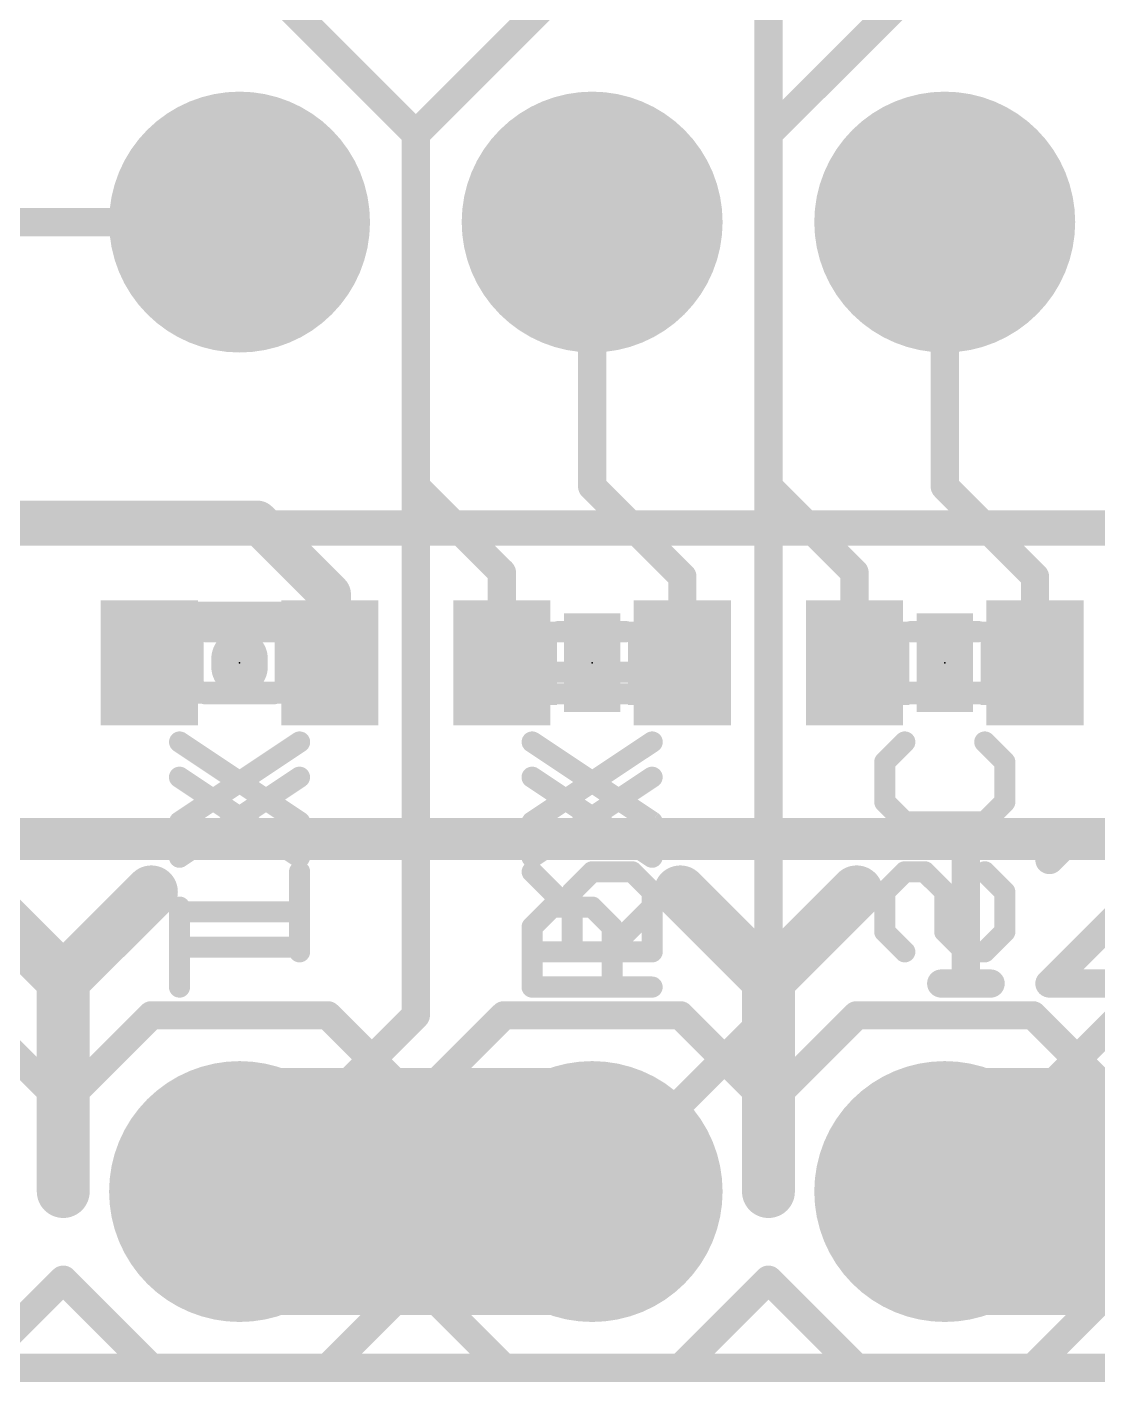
# Model space of a CAD drawing. Extents: x -36.1 to 36.1, y -36.8 to 19.2.
# Drawn here: x -7.88 to -0.17, y -19.15 to -9.39 of the extents above; entities that cross this region are included whole.
import ezdxf

# ---------------------------------------------------------------- set-up
doc = ezdxf.new("R2010")
doc.units = 0
for name, color, linetype in [('1', 12, 'CONTINUOUS'), ('16', 132, 'CONTINUOUS'), ('17', 110, 'CONTINUOUS'), ('20', 53, 'CONTINUOUS'), ('21', 41, 'CONTINUOUS'), ('22', 40, 'CONTINUOUS'), ('23', 53, 'CONTINUOUS'), ('51', 53, 'CONTINUOUS')]:
    doc.layers.add(name, color=color, linetype=linetype)

# ---------------------------------------------------------------- blocks, each defined once
blk = doc.blocks.new('RECT')
blk.add_solid([(-0.5, -0.5), (0.5, -0.5), (-0.5, 0.5), (0.5, 0.5)])
blk = doc.blocks.new('ROUNDP')
at = {"const_width": 0.5}
blk.add_lwpolyline([(0, -0.25, 1), (0, 0.25, 1), (0, -0.25)], format="xyb", dxfattribs=at)

msp = doc.modelspace()

# ---------------------------------------------------------------- linework, layer by layer
at = {"layer": '1'}
for points, const_width in [([(-2.54, -12.7), (-2.54, -8.72)], 0.2032), ([(-5.08, -10.16), (-6.35, -8.89)], 0.2032), ([(-5.08, -12.7), (-5.08, -10.16)], 0.2032), ([(-6.35, -10.795), (-8.255, -10.795)], 0.2032), ([(-3.81, -12.7), (-3.81, -10.795)], 0.2032), ([(-1.27, -12.7), (-1.27, -10.795)], 0.2032), ([(-4.46, -13.32), (-5.08, -12.7)], 0.2032), ([(-3.16, -13.35), (-3.81, -12.7)], 0.2032), ([(-1.92, -13.32), (-2.54, -12.7)], 0.2032), ([(-0.62, -13.35), (-1.27, -12.7)], 0.2032), ([(-6.223, -12.954), (-8.636, -12.954)], 0.3048), ([(-5.7, -13.477), (-6.223, -12.954)], 0.3048), ([(-4.46, -13.97), (-4.46, -13.32)], 0.2032), ([(-3.16, -13.97), (-3.16, -13.35)], 0.2032), ([(-1.92, -13.97), (-1.92, -13.32)], 0.2032), ([(-0.62, -13.97), (-0.62, -13.35)], 0.2032), ([(-5.7, -13.97), (-5.7, -13.477)], 0.3048), ([(11.43, -15.24), (-11.43, -15.24)], 0.3048), ([(17.78, -19.05), (-17.78, -19.05)], 0.2032)]:
    msp.add_lwpolyline(points, dxfattribs=dict(at, const_width=const_width))
for points, const_width in [([(-5.0292, -10.16, 1), (-5.1308, -10.16)], 0.1016), ([(-5.1159, -10.1959, 1), (-5.0441, -10.1241)], 0.1016), ([(-6.35, -10.8458, 1), (-6.35, -10.7442)], 0.1016), ([(-3.7592, -10.795, 1), (-3.8608, -10.795)], 0.1016), ([(-1.2192, -10.795, 1), (-1.3208, -10.795)], 0.1016), ([(-5.0441, -12.6641, 1), (-5.1159, -12.7359)], 0.1016), ([(-5.1308, -12.7, 1), (-5.0292, -12.7)], 0.1016), ([(-3.7741, -12.6641, 1), (-3.8459, -12.7359)], 0.1016), ([(-3.8608, -12.7, 1), (-3.7592, -12.7)], 0.1016), ([(-2.5041, -12.6641, 1), (-2.5759, -12.7359)], 0.1016), ([(-2.5908, -12.7, 1), (-2.4892, -12.7)], 0.1016), ([(-1.2341, -12.6641, 1), (-1.3059, -12.7359)], 0.1016), ([(-1.3208, -12.7, 1), (-1.2192, -12.7)], 0.1016), ([(-6.1691, -12.9001, 1), (-6.2769, -13.0079)], 0.1524), ([(-6.223, -13.0302, 1), (-6.223, -12.8778)], 0.1524), ([(-4.4092, -13.32, 1), (-4.5108, -13.32)], 0.1016), ([(-4.4959, -13.3559, 1), (-4.4241, -13.2841)], 0.1016), ([(-3.1092, -13.35, 1), (-3.2108, -13.35)], 0.1016), ([(-3.1959, -13.3859, 1), (-3.1241, -13.3141)], 0.1016), ([(-1.8692, -13.32, 1), (-1.9708, -13.32)], 0.1016), ([(-1.9559, -13.3559, 1), (-1.8841, -13.2841)], 0.1016), ([(-0.5692, -13.35, 1), (-0.6708, -13.35)], 0.1016), ([(-0.6559, -13.3859, 1), (-0.5841, -13.3141)], 0.1016), ([(-5.6238, -13.477, 1), (-5.7762, -13.477)], 0.1524), ([(-5.7539, -13.5309, 1), (-5.6461, -13.4231)], 0.1524), ([(-5.7762, -13.97, 1), (-5.6238, -13.97)], 0.1524), ([(-4.5108, -13.97, 1), (-4.4092, -13.97)], 0.1016), ([(-3.2108, -13.97, 1), (-3.1092, -13.97)], 0.1016), ([(-1.9708, -13.97, 1), (-1.8692, -13.97)], 0.1016), ([(-0.6708, -13.97, 1), (-0.5692, -13.97)], 0.1016)]:
    msp.add_lwpolyline(points, format="xyb", dxfattribs=dict(at, const_width=const_width))
at = {"layer": '16', "const_width": 0.2032}
for points in [[(-1.27, -6.35), (-5.08, -10.16)], [(-0.508, -8.128), (-2.54, -10.16)], [(-5.08, -10.16), (-5.08, -16.51)], [(-2.54, -10.16), (-2.54, -16.51)], [(-5.08, -16.51), (-6.35, -17.78)], [(-2.54, -16.51), (-3.81, -17.78)], [(0, -16.51), (-1.27, -17.78)], [(17.78, -19.05), (-17.78, -19.05)]]:
    msp.add_lwpolyline(points, dxfattribs=at)
at = {"layer": '16', "const_width": 0.1016}
for points in [[(-5.0292, -10.16, 1), (-5.1308, -10.16)], [(-5.1159, -10.1241, 1), (-5.0441, -10.1959)], [(-2.4892, -10.16, 1), (-2.5908, -10.16)], [(-2.5759, -10.1241, 1), (-2.5041, -10.1959)], [(-5.1308, -16.51, 1), (-5.0292, -16.51)], [(-5.0441, -16.5459, 1), (-5.1159, -16.4741)], [(-2.5908, -16.51, 1), (-2.4892, -16.51)], [(-2.5041, -16.5459, 1), (-2.5759, -16.4741)], [(-6.3859, -17.7441, 1), (-6.3141, -17.8159)], [(-3.8459, -17.7441, 1), (-3.7741, -17.8159)], [(-1.3059, -17.7441, 1), (-1.2341, -17.8159)]]:
    msp.add_lwpolyline(points, format="xyb", dxfattribs=at)
at = {"layer": '20', "const_width": 0.2032}
msp.add_lwpolyline([(17.78, -19.05), (-17.78, -19.05)], dxfattribs=at)
at = {"layer": '21'}
for points, const_width in [([(-6.35, -14.0005), (-6.35, -13.9395)], 0.4064), ([(-6.7825, -15.3713), (-5.9182, -14.7951)], 0.1524), ([(-6.7825, -14.7951), (-5.9182, -15.3713)], 0.1524), ([(-4.2425, -15.3713), (-3.3782, -14.7951)], 0.1524), ([(-4.2425, -14.7951), (-3.3782, -15.3713)], 0.1524), ([(-1.2954, -15.2137), (-0.9395, -15.2137)], 0.2032), ([(-1.1175, -16.2814), (-1.1175, -15.2137)], 0.2032), ([(-0.3379, -15.2137), (-0.5158, -15.3916)], 0.2032), ([(0.0181, -15.2137), (-0.3379, -15.2137)], 0.2032), ([(-7.62, -16.256), (-8.255, -15.621)], 0.381), ([(-7.62, -16.256), (-6.985, -15.621)], 0.381), ([(-2.54, -16.256), (-3.175, -15.621)], 0.381), ([(-2.54, -16.256), (-1.905, -15.621)], 0.381), ([(-0.5158, -16.2814), (0.196, -15.5696)], 0.2032), ([(-6.7825, -16.3068), (-6.7825, -15.7306)], 0.1524), ([(-4.2425, -15.8746), (-4.0985, -15.7306)], 0.1524), ([(-4.0985, -15.7306), (-3.8104, -15.7306)], 0.1524), ([(-3.8104, -15.7306), (-3.6663, -15.8746)], 0.1524), ([(-3.6663, -16.0187), (-3.3782, -15.7306)], 0.1524), ([(-4.2425, -16.3068), (-4.2425, -15.8746)], 0.1524), ([(-3.6663, -15.8746), (-3.6663, -16.3068)], 0.1524), ([(-5.9182, -16.0187), (-6.7825, -16.0187)], 0.1524), ([(-7.62, -17.78), (-7.62, -16.256)], 0.381), ([(-2.54, -17.78), (-2.54, -16.256)], 0.381), ([(-1.2954, -16.2814), (-0.9395, -16.2814)], 0.2032), ([(0.196, -16.2814), (-0.5158, -16.2814)], 0.2032), ([(-3.3782, -16.3068), (-4.2425, -16.3068)], 0.1524), ([(-6.35, -17.78), (-3.81, -17.78)], 1.778), ([(-1.27, -17.78), (1.27, -17.78)], 1.778)]:
    msp.add_lwpolyline(points, dxfattribs=dict(at, const_width=const_width))
for points, const_width in [([(-6.2484, -13.9395, 1), (-6.4516, -13.9395)], 0.2032), ([(-6.4516, -14.0005, 1), (-6.2484, -14.0005)], 0.2032), ([(-6.7614, -14.7634, 1), (-6.8037, -14.8268)], 0.0762), ([(-5.8971, -14.8268, 1), (-5.9393, -14.7634)], 0.0762), ([(-4.2214, -14.7634, 1), (-4.2637, -14.8268)], 0.0762), ([(-3.3571, -14.8268, 1), (-3.3993, -14.7634)], 0.0762), ([(-1.2954, -15.1629, 1), (-1.2954, -15.2645)], 0.1016), ([(-1.0667, -15.2137, 1), (-1.1683, -15.2137)], 0.1016), ([(-0.9395, -15.2645, 1), (-0.9395, -15.1629)], 0.1016), ([(-0.3379, -15.1629, 1), (-0.3379, -15.2645)], 0.1016), ([(-0.3019, -15.2496, 1), (-0.3738, -15.1778)], 0.1016), ([(-6.8037, -15.3396, 1), (-6.7614, -15.403)], 0.0762), ([(-5.9393, -15.403, 1), (-5.8971, -15.3396)], 0.0762), ([(-4.2637, -15.3396, 1), (-4.2214, -15.403)], 0.0762), ([(-3.3993, -15.403, 1), (-3.3571, -15.3396)], 0.0762), ([(-0.5517, -15.3557, 1), (-0.4799, -15.4276)], 0.1016), ([(-6.9176, -15.6884, 1), (-7.0524, -15.5536)], 0.1905), ([(-3.1076, -15.5536, 1), (-3.2424, -15.6884)], 0.1905), ([(-1.8376, -15.6884, 1), (-1.9724, -15.5536)], 0.1905), ([(-6.7444, -15.7306, 1), (-6.8206, -15.7306)], 0.0762), ([(-4.0985, -15.6925, 1), (-4.0985, -15.7687)], 0.0762), ([(-4.0715, -15.7575, 1), (-4.1254, -15.7036)], 0.0762), ([(-3.7834, -15.7036, 1), (-3.8373, -15.7575)], 0.0762), ([(-3.8104, -15.7687, 1), (-3.8104, -15.6925)], 0.0762), ([(-3.3513, -15.7575, 1), (-3.4051, -15.7036)], 0.0762), ([(-4.2695, -15.8477, 1), (-4.2156, -15.9016)], 0.0762), ([(-4.2044, -15.8746, 1), (-4.2806, -15.8746)], 0.0762), ([(-3.6282, -15.8746, 1), (-3.7044, -15.8746)], 0.0762), ([(-3.6933, -15.9016, 1), (-3.6394, -15.8477)], 0.0762), ([(-6.7825, -15.9806, 1), (-6.7825, -16.0568)], 0.0762), ([(-5.9182, -16.0568, 1), (-5.9182, -15.9806)], 0.0762), ([(-3.6933, -15.9917, 1), (-3.6394, -16.0456)], 0.0762), ([(-7.5248, -16.256, 1), (-7.7153, -16.256)], 0.1905), ([(-7.6874, -16.1886, 1), (-7.5526, -16.3234)], 0.1905), ([(-7.6874, -16.3234, 1), (-7.5526, -16.1886)], 0.1905), ([(-2.4447, -16.256, 1), (-2.6353, -16.256)], 0.1905), ([(-2.6074, -16.1886, 1), (-2.4726, -16.3234)], 0.1905), ([(-2.6074, -16.3234, 1), (-2.4726, -16.1886)], 0.1905), ([(-1.2954, -16.2306, 1), (-1.2954, -16.3322)], 0.1016), ([(-0.9395, -16.3322, 1), (-0.9395, -16.2306)], 0.1016), ([(-0.5158, -16.2306, 1), (-0.5158, -16.3322)], 0.1016), ([(-0.5517, -16.2455, 1), (-0.4799, -16.3173)], 0.1016), ([(-6.8206, -16.3068, 1), (-6.7444, -16.3068)], 0.0762), ([(-4.2425, -16.2687, 1), (-4.2425, -16.3449)], 0.0762), ([(-4.2806, -16.3068, 1), (-4.2044, -16.3068)], 0.0762), ([(-3.7044, -16.3068, 1), (-3.6282, -16.3068)], 0.0762), ([(-3.3782, -16.3449, 1), (-3.3782, -16.2687)], 0.0762), ([(-1.1683, -16.2814, 1), (-1.0667, -16.2814)], 0.1016), ([(-6.35, -17.3355, 1), (-6.35, -18.2245)], 0.889), ([(-3.81, -18.2245, 1), (-3.81, -17.3355)], 0.889), ([(-1.27, -17.3355, 1), (-1.27, -18.2245)], 0.889), ([(-7.7153, -17.78, 1), (-7.5248, -17.78)], 0.1905), ([(-2.6353, -17.78, 1), (-2.4447, -17.78)], 0.1905)]:
    msp.add_lwpolyline(points, format="xyb", dxfattribs=dict(at, const_width=const_width))
at = {"layer": '22'}
for points, const_width in [([(-36, -13), (36, -13)], 0.254), ([(-6.7818, -13.7496), (-6.6377, -13.6055)], 0.1524), ([(-6.6377, -13.6055), (-6.0615, -13.6055)], 0.1524), ([(-6.0615, -13.6055), (-5.9175, -13.7496)], 0.1524), ([(-1.7018, -14.1818), (-1.7018, -13.6055)], 0.1524), ([(-6.7818, -14.0377), (-6.7818, -13.7496)], 0.1524), ([(-5.9175, -13.7496), (-5.9175, -14.0377)], 0.1524), ([(-4.2418, -14.1818), (-4.2418, -13.8937)], 0.1524), ([(-3.3775, -14.1818), (-3.3775, -13.8937)], 0.1524), ([(-6.6377, -14.1818), (-6.7818, -14.0377)], 0.1524), ([(-5.9175, -14.0377), (-6.0615, -14.1818)], 0.1524), ([(-4.2418, -14.0377), (-3.3775, -14.0377)], 0.1524), ([(-6.0615, -14.1818), (-6.6377, -14.1818)], 0.1524), ([(-0.8375, -14.1818), (-1.7018, -14.1818)], 0.1524), ([(-5.9175, -15.1173), (-6.7818, -14.5411)], 0.1524), ([(-5.9175, -14.5411), (-6.7818, -15.1173)], 0.1524), ([(-3.3775, -15.1173), (-4.2418, -14.5411)], 0.1524), ([(-3.3775, -14.5411), (-4.2418, -15.1173)], 0.1524), ([(-1.7018, -14.6851), (-1.5577, -14.5411)], 0.1524), ([(-0.9815, -14.5411), (-0.8375, -14.6851)], 0.1524), ([(-1.7018, -14.9732), (-1.7018, -14.6851)], 0.1524), ([(-0.8375, -14.6851), (-0.8375, -14.9732)], 0.1524), ([(-1.5577, -15.1173), (-1.7018, -14.9732)], 0.1524), ([(-0.8375, -14.9732), (-0.9815, -15.1173)], 0.1524), ([(-0.9815, -15.1173), (-1.5577, -15.1173)], 0.1524), ([(-5.9175, -16.0528), (-5.9175, -15.4766)], 0.1524), ([(-3.9537, -15.7647), (-4.2418, -15.4766)], 0.1524), ([(-3.8096, -15.4766), (-3.9537, -15.6206)], 0.1524), ([(-3.5215, -15.4766), (-3.8096, -15.4766)], 0.1524), ([(-3.3775, -15.6206), (-3.5215, -15.4766)], 0.1524), ([(-1.5577, -15.4766), (-1.7018, -15.6206)], 0.1524), ([(-1.4137, -15.4766), (-1.5577, -15.4766)], 0.1524), ([(-1.2696, -15.6206), (-1.4137, -15.4766)], 0.1524), ([(-0.9815, -15.4766), (-0.8375, -15.6206)], 0.1524), ([(-3.9537, -15.6206), (-3.9537, -16.0528)], 0.1524), ([(-3.3775, -16.0528), (-3.3775, -15.6206)], 0.1524), ([(-1.7018, -15.6206), (-1.7018, -15.9087)], 0.1524), ([(-1.2696, -15.9087), (-1.2696, -15.6206)], 0.1524), ([(-0.8375, -15.6206), (-0.8375, -15.9087)], 0.1524), ([(-6.7818, -15.7647), (-5.9175, -15.7647)], 0.1524), ([(-1.7018, -15.9087), (-1.5577, -16.0528)], 0.1524), ([(-1.1256, -16.0528), (-1.2696, -15.9087)], 0.1524), ([(-0.8375, -15.9087), (-0.9815, -16.0528)], 0.1524), ([(-4.2418, -16.0528), (-3.3775, -16.0528)], 0.1524), ([(-0.9815, -16.0528), (-1.1256, -16.0528)], 0.1524), ([(-8.255, -16.51), (-7.62, -17.145)], 0.2032), ([(-6.985, -16.51), (-7.62, -17.145)], 0.2032), ([(-5.715, -16.51), (-6.985, -16.51)], 0.2032), ([(-5.715, -16.51), (-5.08, -17.145)], 0.2032), ([(-4.445, -16.51), (-5.08, -17.145)], 0.2032), ([(-3.175, -16.51), (-4.445, -16.51)], 0.2032), ([(-3.175, -16.51), (-2.54, -17.145)], 0.2032), ([(-1.905, -16.51), (-2.54, -17.145)], 0.2032), ([(-0.635, -16.51), (-1.905, -16.51)], 0.2032), ([(0, -17.145), (-0.635, -16.51)], 0.2032), ([(-7.62, -18.415), (-8.255, -19.05)], 0.2032), ([(-7.62, -18.415), (-6.985, -19.05)], 0.2032), ([(-5.08, -18.415), (-5.715, -19.05)], 0.2032), ([(-5.08, -18.415), (-4.445, -19.05)], 0.2032), ([(-2.54, -18.415), (-3.175, -19.05)], 0.2032), ([(-2.54, -18.415), (-1.905, -19.05)], 0.2032), ([(-0.635, -19.05), (0, -18.415)], 0.2032), ([(-6.985, -19.05), (-5.715, -19.05)], 0.2032), ([(-4.445, -19.05), (-3.175, -19.05)], 0.2032), ([(-1.905, -19.05), (-0.635, -19.05)], 0.2032)]:
    msp.add_lwpolyline(points, dxfattribs=dict(at, const_width=const_width))
for points, const_width in [([(-6.6377, -13.5674, 1), (-6.6377, -13.6436)], 0.0762), ([(-6.6108, -13.6325, 1), (-6.6647, -13.5786)], 0.0762), ([(-6.0346, -13.5786, 1), (-6.0885, -13.6325)], 0.0762), ([(-6.0615, -13.6436, 1), (-6.0615, -13.5674)], 0.0762), ([(-1.6637, -13.6055, 1), (-1.7399, -13.6055)], 0.0762), ([(-6.7437, -13.7496, 1), (-6.8199, -13.7496)], 0.0762), ([(-6.8087, -13.7227, 1), (-6.7549, -13.7765)], 0.0762), ([(-5.8794, -13.7496, 1), (-5.9556, -13.7496)], 0.0762), ([(-5.9444, -13.7765, 1), (-5.8905, -13.7227)], 0.0762), ([(-4.2037, -13.8937, 1), (-4.2799, -13.8937)], 0.0762), ([(-3.3394, -13.8937, 1), (-3.4156, -13.8937)], 0.0762), ([(-6.8199, -14.0377, 1), (-6.7437, -14.0377)], 0.0762), ([(-6.7549, -14.0108, 1), (-6.8087, -14.0646)], 0.0762), ([(-5.9556, -14.0377, 1), (-5.8794, -14.0377)], 0.0762), ([(-5.8905, -14.0646, 1), (-5.9444, -14.0108)], 0.0762), ([(-4.2418, -13.9996, 1), (-4.2418, -14.0758)], 0.0762), ([(-3.3775, -14.0758, 1), (-3.3775, -13.9996)], 0.0762), ([(-6.6377, -14.1437, 1), (-6.6377, -14.2199)], 0.0762), ([(-6.6647, -14.2087, 1), (-6.6108, -14.1548)], 0.0762), ([(-6.0885, -14.1548, 1), (-6.0346, -14.2087)], 0.0762), ([(-6.0615, -14.2199, 1), (-6.0615, -14.1437)], 0.0762), ([(-4.2799, -14.1818, 1), (-4.2037, -14.1818)], 0.0762), ([(-3.4156, -14.1818, 1), (-3.3394, -14.1818)], 0.0762), ([(-1.7018, -14.1437, 1), (-1.7018, -14.2199)], 0.0762), ([(-1.7399, -14.1818, 1), (-1.6637, -14.1818)], 0.0762), ([(-0.8375, -14.2199, 1), (-0.8375, -14.1437)], 0.0762), ([(-6.7607, -14.5094, 1), (-6.8029, -14.5728)], 0.0762), ([(-5.8963, -14.5728, 1), (-5.9386, -14.5094)], 0.0762), ([(-4.2207, -14.5094, 1), (-4.2629, -14.5728)], 0.0762), ([(-3.3563, -14.5728, 1), (-3.3986, -14.5094)], 0.0762), ([(-1.5308, -14.568, 1), (-1.5847, -14.5141)], 0.0762), ([(-0.9546, -14.5141, 1), (-1.0085, -14.568)], 0.0762), ([(-1.6637, -14.6851, 1), (-1.7399, -14.6851)], 0.0762), ([(-1.7287, -14.6582, 1), (-1.6749, -14.7121)], 0.0762), ([(-0.7994, -14.6851, 1), (-0.8756, -14.6851)], 0.0762), ([(-0.8644, -14.7121, 1), (-0.8105, -14.6582)], 0.0762), ([(-1.6749, -14.9463, 1), (-1.7287, -15.0002)], 0.0762), ([(-0.8105, -15.0002, 1), (-0.8644, -14.9463)], 0.0762), ([(-1.7399, -14.9732, 1), (-1.6637, -14.9732)], 0.0762), ([(-0.8756, -14.9732, 1), (-0.7994, -14.9732)], 0.0762), ([(-6.8029, -15.0856, 1), (-6.7607, -15.149)], 0.0762), ([(-5.9386, -15.149, 1), (-5.8963, -15.0856)], 0.0762), ([(-4.2629, -15.0856, 1), (-4.2207, -15.149)], 0.0762), ([(-3.3986, -15.149, 1), (-3.3563, -15.0856)], 0.0762), ([(-1.5577, -15.0792, 1), (-1.5577, -15.1554)], 0.0762), ([(-1.5847, -15.1442, 1), (-1.5308, -15.0903)], 0.0762), ([(-1.0085, -15.0903, 1), (-0.9546, -15.1442)], 0.0762), ([(-0.9815, -15.1554, 1), (-0.9815, -15.0792)], 0.0762), ([(-5.8794, -15.4766, 1), (-5.9556, -15.4766)], 0.0762), ([(-4.2149, -15.4496, 1), (-4.2687, -15.5035)], 0.0762), ([(-3.8096, -15.4385, 1), (-3.8096, -15.5147)], 0.0762), ([(-3.7827, -15.5035, 1), (-3.8366, -15.4496)], 0.0762), ([(-3.4946, -15.4496, 1), (-3.5485, -15.5035)], 0.0762), ([(-3.5215, -15.5147, 1), (-3.5215, -15.4385)], 0.0762), ([(-1.5577, -15.4385, 1), (-1.5577, -15.5147)], 0.0762), ([(-1.5308, -15.5035, 1), (-1.5847, -15.4496)], 0.0762), ([(-1.3867, -15.4496, 1), (-1.4406, -15.5035)], 0.0762), ([(-1.4137, -15.5147, 1), (-1.4137, -15.4385)], 0.0762), ([(-0.9546, -15.4496, 1), (-1.0085, -15.5035)], 0.0762), ([(-3.9156, -15.6206, 1), (-3.9918, -15.6206)], 0.0762), ([(-3.9806, -15.5937, 1), (-3.9267, -15.6476)], 0.0762), ([(-3.3394, -15.6206, 1), (-3.4156, -15.6206)], 0.0762), ([(-3.4044, -15.6476, 1), (-3.3505, -15.5937)], 0.0762), ([(-1.6637, -15.6206, 1), (-1.7399, -15.6206)], 0.0762), ([(-1.7287, -15.5937, 1), (-1.6749, -15.6476)], 0.0762), ([(-1.2315, -15.6206, 1), (-1.3077, -15.6206)], 0.0762), ([(-1.2966, -15.6476, 1), (-1.2427, -15.5937)], 0.0762), ([(-0.7994, -15.6206, 1), (-0.8756, -15.6206)], 0.0762), ([(-0.8644, -15.6476, 1), (-0.8105, -15.5937)], 0.0762), ([(-6.7818, -15.7266, 1), (-6.7818, -15.8028)], 0.0762), ([(-5.9175, -15.8028, 1), (-5.9175, -15.7266)], 0.0762), ([(-3.9806, -15.7916, 1), (-3.9267, -15.7377)], 0.0762), ([(-1.6749, -15.8818, 1), (-1.7287, -15.9357)], 0.0762), ([(-1.7399, -15.9087, 1), (-1.6637, -15.9087)], 0.0762), ([(-1.2427, -15.8818, 1), (-1.2966, -15.9357)], 0.0762), ([(-1.3077, -15.9087, 1), (-1.2315, -15.9087)], 0.0762), ([(-0.8756, -15.9087, 1), (-0.7994, -15.9087)], 0.0762), ([(-0.8105, -15.9357, 1), (-0.8644, -15.8818)], 0.0762), ([(-4.2418, -16.0147, 1), (-4.2418, -16.0909)], 0.0762), ([(-3.3775, -16.0909, 1), (-3.3775, -16.0147)], 0.0762), ([(-1.5847, -16.0797, 1), (-1.5308, -16.0259)], 0.0762), ([(-1.1256, -16.0147, 1), (-1.1256, -16.0909)], 0.0762), ([(-1.1525, -16.0797, 1), (-1.0986, -16.0259)], 0.0762), ([(-1.0085, -16.0259, 1), (-0.9546, -16.0797)], 0.0762), ([(-0.9815, -16.0909, 1), (-0.9815, -16.0147)], 0.0762), ([(-5.9556, -16.0528, 1), (-5.8794, -16.0528)], 0.0762), ([(-3.9918, -16.0528, 1), (-3.9156, -16.0528)], 0.0762), ([(-3.4156, -16.0528, 1), (-3.3394, -16.0528)], 0.0762), ([(-6.985, -16.4592, 1), (-6.985, -16.5608)], 0.1016), ([(-6.9491, -16.5459, 1), (-7.0209, -16.4741)], 0.1016), ([(-5.6791, -16.4741, 1), (-5.7509, -16.5459)], 0.1016), ([(-5.715, -16.5608, 1), (-5.715, -16.4592)], 0.1016), ([(-4.445, -16.4592, 1), (-4.445, -16.5608)], 0.1016), ([(-4.4091, -16.5459, 1), (-4.4809, -16.4741)], 0.1016), ([(-3.1391, -16.4741, 1), (-3.2109, -16.5459)], 0.1016), ([(-3.175, -16.5608, 1), (-3.175, -16.4592)], 0.1016), ([(-1.905, -16.4592, 1), (-1.905, -16.5608)], 0.1016), ([(-1.8691, -16.5459, 1), (-1.9409, -16.4741)], 0.1016), ([(-0.5991, -16.4741, 1), (-0.6709, -16.5459)], 0.1016), ([(-0.635, -16.5608, 1), (-0.635, -16.4592)], 0.1016), ([(-7.6559, -17.1091, 1), (-7.5841, -17.1809)], 0.1016), ([(-7.6559, -17.1809, 1), (-7.5841, -17.1091)], 0.1016), ([(-5.1159, -17.1091, 1), (-5.0441, -17.1809)], 0.1016), ([(-5.1159, -17.1809, 1), (-5.0441, -17.1091)], 0.1016), ([(-2.5759, -17.1091, 1), (-2.5041, -17.1809)], 0.1016), ([(-2.5759, -17.1809, 1), (-2.5041, -17.1091)], 0.1016), ([(-7.5841, -18.3791, 1), (-7.6559, -18.4509)], 0.1016), ([(-7.5841, -18.4509, 1), (-7.6559, -18.3791)], 0.1016), ([(-5.0441, -18.3791, 1), (-5.1159, -18.4509)], 0.1016), ([(-5.0441, -18.4509, 1), (-5.1159, -18.3791)], 0.1016), ([(-2.5041, -18.3791, 1), (-2.5759, -18.4509)], 0.1016), ([(-2.5041, -18.4509, 1), (-2.5759, -18.3791)], 0.1016), ([(-6.985, -18.9992, 1), (-6.985, -19.1008)], 0.1016), ([(-7.0209, -19.0859, 1), (-6.9491, -19.0141)], 0.1016), ([(-5.7509, -19.0141, 1), (-5.6791, -19.0859)], 0.1016), ([(-5.715, -19.1008, 1), (-5.715, -18.9992)], 0.1016), ([(-4.445, -18.9992, 1), (-4.445, -19.1008)], 0.1016), ([(-4.4809, -19.0859, 1), (-4.4091, -19.0141)], 0.1016), ([(-3.2109, -19.0141, 1), (-3.1391, -19.0859)], 0.1016), ([(-3.175, -19.1008, 1), (-3.175, -18.9992)], 0.1016), ([(-1.905, -18.9992, 1), (-1.905, -19.1008)], 0.1016), ([(-1.9409, -19.0859, 1), (-1.8691, -19.0141)], 0.1016), ([(-0.6709, -19.0141, 1), (-0.5991, -19.0859)], 0.1016), ([(-0.635, -19.1008, 1), (-0.635, -18.9992)], 0.1016)]:
    msp.add_lwpolyline(points, format="xyb", dxfattribs=dict(at, const_width=const_width))
at = {"layer": '23'}
for p in [(-6.35, -13.97), (-3.81, -13.97), (-1.27, -13.97)]:
    msp.add_point(p, dxfattribs=at)
at = {"layer": '51', "const_width": 0.1524}
for points in [[(-6.595, -13.746), (-6.105, -13.746)], [(-4.055, -13.746), (-3.565, -13.746)], [(-1.515, -13.746), (-1.025, -13.746)], [(-6.105, -14.194), (-6.595, -14.194)], [(-3.565, -14.194), (-4.055, -14.194)], [(-1.025, -14.194), (-1.515, -14.194)]]:
    msp.add_lwpolyline(points, dxfattribs=at)
at = {"layer": '51', "const_width": 0.0762}
for points in [[(-6.595, -13.7079, 1), (-6.595, -13.7841)], [(-6.105, -13.7841, 1), (-6.105, -13.7079)], [(-4.055, -13.7079, 1), (-4.055, -13.7841)], [(-3.565, -13.7841, 1), (-3.565, -13.7079)], [(-1.515, -13.7079, 1), (-1.515, -13.7841)], [(-1.025, -13.7841, 1), (-1.025, -13.7079)], [(-6.595, -14.1559, 1), (-6.595, -14.2321)], [(-6.105, -14.2321, 1), (-6.105, -14.1559)], [(-4.055, -14.1559, 1), (-4.055, -14.2321)], [(-3.565, -14.2321, 1), (-3.565, -14.1559)], [(-1.515, -14.1559, 1), (-1.515, -14.2321)], [(-1.025, -14.2321, 1), (-1.025, -14.1559)]]:
    msp.add_lwpolyline(points, format="xyb", dxfattribs=at)

# ---------------------------------------------------------------- block references
at = {"layer": '1', "xscale": 0.7, "yscale": 0.9, "rotation": 180}
for p in [(-7, -13.97), (-5.7, -13.97)]:
    msp.add_blockref('RECT', p, dxfattribs=at)
at = {"layer": '1', "xscale": 0.7, "yscale": 0.9}
for p in [(-4.46, -13.97), (-3.16, -13.97), (-1.92, -13.97), (-0.62, -13.97)]:
    msp.add_blockref('RECT', p, dxfattribs=at)
at = {"layer": '17', "xscale": 1.8796, "yscale": 1.8796}
for p, rotation in [((-6.35, -10.795), 180), ((-6.35, -10.795), 180), ((-3.81, -10.795), 180), ((-3.81, -10.795), 180), ((-1.27, -10.795), 180), ((-1.27, -10.795), 180), ((-6.35, -17.78), 90), ((-6.35, -17.78), 90), ((-3.81, -17.78), 90), ((-3.81, -17.78), 90), ((-1.27, -17.78), 90), ((-1.27, -17.78), 90)]:
    msp.add_blockref('ROUNDP', p, dxfattribs=dict(at, rotation=rotation))
at = {"layer": '21', "xscale": 0.4064, "yscale": 0.7112}
for p in [(-3.81, -13.97), (-1.27, -13.97)]:
    msp.add_blockref('RECT', p, dxfattribs=at)
at = {"layer": '51', "xscale": 0.3, "yscale": 0.5999, "rotation": 180}
for p in [(-6.7588, -13.9652), (-5.946, -13.9652)]:
    msp.add_blockref('RECT', p, dxfattribs=at)
at = {"layer": '51', "xscale": 0.3, "yscale": 0.5999}
for p in [(-4.214, -13.9748), (-3.4012, -13.9748), (-1.674, -13.9748), (-0.8612, -13.9748)]:
    msp.add_blockref('RECT', p, dxfattribs=at)

doc.saveas('drawing.dxf')
